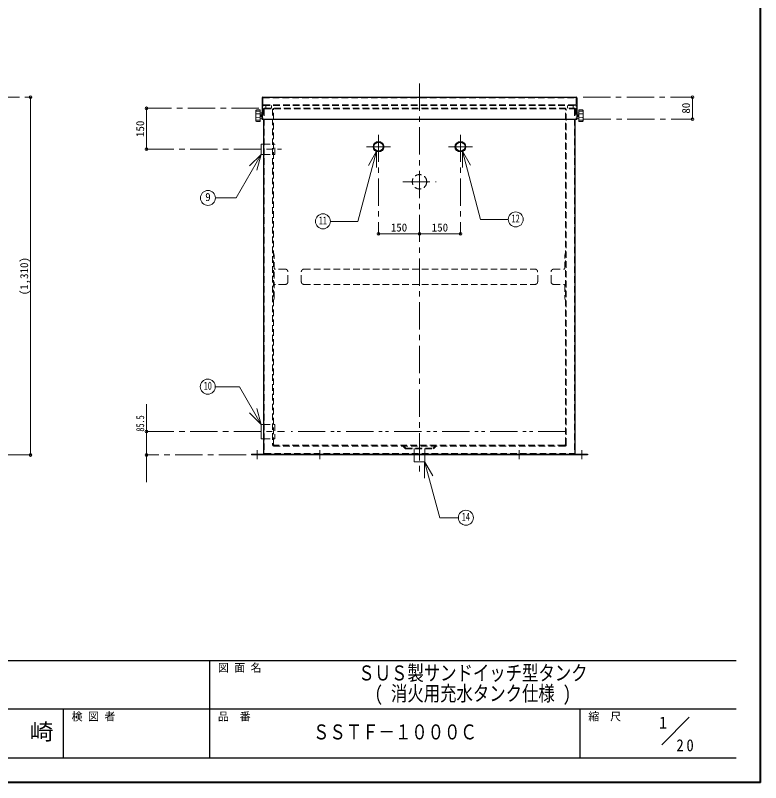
# Model space of a CAD drawing. Units: millimetres at full size, sheet at 1:20. Extents: x -4246 to 3854, y -2716 to 2904.
# Drawn here: x 1124 to 3854, y -2716 to 94 of the extents above; entities that cross this region are included whole.
import ezdxf
from ezdxf.enums import TextEntityAlignment as Align

# ---------------------------------------------------------------- set-up
doc = ezdxf.new("R2010")
doc.units = ezdxf.units.MM
doc.header["$LTSCALE"] = 20
doc.header["$PDMODE"] = 32
doc.header["$PDSIZE"] = 10
for name, pattern in [('CHAIN1', [8, 5, -1, 1, -1]), ('DASHED1', [1.8, 1.2, -0.6]), ('DOUBLE_CHAIN1', [8.8, 5, -1, 0.6, -0.6, 0.6, -1])]:
    doc.linetypes.add(name, pattern=pattern)
doc.layers.add('0-0', color=7, linetype='Continuous', lineweight=18)
doc.styles.add('ＭＳ ゴシック', font='')
doc.styles.get('ＭＳ ゴシック').set_extended_font_data('MS Gothic')

msp = doc.modelspace()

# ---------------------------------------------------------------- linework, layer by layer
at = {"layer": '0-0', "color": 1, "lineweight": 40}
for q in [(3854.4, 2903.83), (-4245.6, -2716.17)]:
    msp.add_line((3854.4, -2716.17), q, dxfattribs=at)
at = {"layer": '0-0', "color": 4, "linetype": 'CHAIN1', "lineweight": 9}
for p, q in [((2604.4, -156.17), (2604.4, -1590.67)), ((398.9, -206.17), (1179.4, -206.17)), ((3203.9, -206.17), (3604.4, -206.17)), ((2015.9, -246.67), (1604.4, -246.67)), ((3205.9, -286.17), (3604.4, -286.17)), ((2454.4, -343.17), (2454.4, -706.67)), ((2754.4, -343.17), (2754.4, -706.67)), ((2410.4, -387.17), (2498.4, -387.17)), ((2798.4, -387.17), (2710.4, -387.17)), ((1604.4, -396.67), (2099.4, -396.67)), ((2542.9, -515.67), (2665.9, -515.67)), ((1604.4, -1430.67), (2109.4, -1430.67)), ((444.4, -1516.17), (1179.4, -1516.17)), ((1969.4, -1516.17), (1604.4, -1516.17)), ((2009.4, -1498.17), (2009.4, -1531.17)), ((2239.4, -1498.17), (2239.4, -1531.17)), ((2969.4, -1498.17), (2969.4, -1531.17)), ((3199.4, -1498.17), (3199.4, -1531.17))]:
    msp.add_line(p, q, dxfattribs=at)
at = {"layer": '0-0', "color": 4, "lineweight": 9}
for p, q in [((1179.4, -1516.17), (1179.4, -206.17)), ((3604.4, -206.17), (3604.4, -286.17)), ((1604.4, -246.67), (1604.4, -396.67)), ((2454.4, -706.67), (2604.4, -706.67)), ((2604.4, -706.67), (2754.4, -706.67)), ((1604.4, -1330.67), (1604.4, -1616.17))]:
    msp.add_line(p, q, dxfattribs=at)
at = {"layer": '0-0', "color": 5, "lineweight": 25}
for p, q in [((2027.9, -208.17), (2027.9, -286.17)), ((2029.9, -206.17), (3178.9, -206.17)), ((3180.9, -208.17), (3180.9, -286.17)), ((2027.9, -286.17), (3180.9, -286.17)), ((2033.9, -1511.17), (2033.9, -286.17)), ((3174.9, -1511.17), (3174.9, -286.17)), ((1989.4, -1513.17), (1989.4, -1516.17))]:
    msp.add_line(p, q, dxfattribs=at)
at = {"layer": '0-0', "linetype": 'DASHED1'}
for p, q in [((2029.9, -209.17), (2029.9, -286.17)), ((2030.9, -208.17), (3177.9, -208.17)), ((3178.9, -209.17), (3178.9, -286.17)), ((2032.9, -236.67), (3175.9, -236.67)), ((2033.9, -248.67), (2033.9, -286.17)), ((3172.9, -233.67), (2035.9, -233.67)), ((2035.9, -246.67), (3172.9, -246.67)), ((2035.9, -249.67), (2035.9, -1510.17)), ((2036.9, -248.67), (3171.9, -248.67)), ((2041.9, -246.67), (2041.9, -236.67)), ((2066.4, -248.67), (2066.4, -1478.67)), ((2069.4, -1475.67), (2069.4, -246.67)), ((3139.4, -1475.67), (3139.4, -246.67)), ((3142.4, -1478.67), (3142.4, -248.67)), ((3166.9, -246.67), (3166.9, -236.67)), ((3172.9, -249.67), (3172.9, -1510.17)), ((3174.9, -248.67), (3174.9, -286.17)), ((2181.4, -835.67), (3027.4, -835.67)), ((2171.4, -881.67), (2171.4, -845.67)), ((3037.4, -881.67), (3037.4, -845.67)), ((2181.4, -891.67), (3027.4, -891.67)), ((3137.4, -1483.67), (2071.4, -1483.67)), ((3134.4, -1480.67), (2074.4, -1480.67)), ((2036.9, -1511.17), (3171.9, -1511.17)), ((2053.9, -1511.67), (2053.9, -1513.17)), ((2232.4, -1513.17), (2232.4, -1516.17)), ((2246.4, -1513.17), (2246.4, -1516.17)), ((2962.4, -1513.17), (2962.4, -1516.17)), ((2976.4, -1513.17), (2976.4, -1516.17)), ((3154.9, -1511.17), (3154.9, -1513.17))]:
    msp.add_line(p, q, dxfattribs=at)
at = {"layer": '0-0'}
for p, q in [((2019.88, -252.21), (2006.73, -252.63)), ((2020.4, -294.64), (2020.4, -252.71)), ((3188.4, -294.64), (3188.4, -252.71)), ((3188.91, -252.21), (3202.06, -252.63)), ((2004.4, -284.91), (2004.4, -262.44)), ((2004.41, -261.91), (2004.8, -254.53)), ((2020.4, -256.74), (2005.85, -257.22)), ((2020.4, -266.82), (2005.85, -266.33)), ((2020.4, -280.53), (2005.85, -281.01)), ((2025.94, -264.14), (2020.4, -263.67)), ((2023.15, -271.32), (2023.15, -276.02)), ((2023.77, -270.67), (2026.4, -270.67)), ((2023.77, -273.67), (2026.4, -273.67)), ((2023.77, -276.67), (2026.4, -276.67)), ((2026.4, -261.17), (2027.9, -261.17)), ((2026.4, -261.17), (2026.4, -286.17)), ((3182.4, -261.17), (3180.9, -261.17)), ((3185.02, -270.67), (3182.4, -270.67)), ((3185.02, -273.67), (3182.4, -273.67)), ((3185.02, -276.67), (3182.4, -276.67)), ((3182.86, -264.14), (3188.4, -263.67)), ((3185.65, -271.32), (3185.65, -276.02)), ((3188.4, -256.74), (3202.94, -257.22)), ((3188.4, -266.82), (3202.94, -266.33)), ((3188.4, -280.53), (3202.94, -281.01)), ((3204.38, -261.91), (3203.99, -254.53)), ((3204.4, -284.91), (3204.4, -262.44)), ((2004.41, -285.44), (2004.8, -292.82)), ((2020.4, -290.61), (2005.85, -290.12)), ((2019.88, -295.14), (2006.73, -294.71)), ((2025.94, -283.21), (2020.4, -283.67)), ((2026.4, -286.17), (2027.9, -286.17)), ((3182.86, -283.21), (3188.4, -283.67)), ((3188.4, -290.61), (3202.94, -290.12)), ((3188.91, -295.14), (3202.06, -294.71)), ((3204.38, -285.44), (3203.99, -292.82)), ((2024.53, -415.45), (1932.49, -574.88)), ((2024.53, -415.45), (1982.1, -457.88)), ((2024.53, -415.45), (2009, -473.41)), ((2024.4, -415.67), (2033.9, -415.67)), ((2447.25, -403.83), (2378.45, -660.58)), ((2447.25, -403.83), (2417.25, -455.79)), ((2447.25, -403.83), (2447.25, -463.83)), ((2761.46, -403.46), (2761.46, -463.46)), ((2761.46, -403.46), (2791.46, -455.42)), ((2761.46, -403.46), (2828.43, -653.41)), ((1856.87, -574.88), (1932.49, -574.88)), ((2378.45, -660.58), (2278.15, -660.58)), ((2929.4, -653.41), (2828.43, -653.41)), ((1856.34, -1266.06), (1944.66, -1266.06)), ((2024.41, -1404.19), (1944.66, -1266.06)), ((2024.41, -1404.19), (2008.88, -1346.23)), ((2024.41, -1404.19), (1981.98, -1361.76)), ((2024.4, -1404.17), (2033.9, -1404.17)), ((2585.4, -1516.17), (2585.4, -1540.67)), ((2623.4, -1516.17), (2623.4, -1540.67)), ((2585.4, -1540.67), (2623.4, -1540.67)), ((2623.33, -1540.58), (2653.33, -1592.54)), ((2623.33, -1540.58), (2623.33, -1600.58)), ((2623.33, -1540.58), (2678.35, -1745.91)), ((2746.83, -1745.91), (2678.35, -1745.91)), ((3491.95, -2577.19), (3592.97, -2476.17))]:
    msp.add_line(p, q, dxfattribs=at)
at = {"layer": '0-0', "color": 4, "linetype": 'DASHED1', "lineweight": 9}
for p, q in [((2061.9, -246.67), (2061.9, -236.67)), ((3146.9, -246.67), (3146.9, -236.67)), ((2033.9, -377.67), (2074.4, -377.67)), ((2074.4, -415.67), (2074.4, -377.67)), ((2033.9, -415.67), (2074.4, -415.67)), ((2069.4, -775.17), (2072.4, -785.17)), ((2072.4, -941.67), (2072.4, -785.67)), ((3139.4, -775.17), (3136.4, -785.17)), ((3136.4, -832.67), (3136.4, -785.67)), ((2112.4, -835.67), (2075.4, -835.67)), ((3096.4, -835.67), (3133.4, -835.67)), ((2122.4, -881.67), (2122.4, -845.67)), ((3086.4, -881.67), (3086.4, -845.67)), ((2112.4, -891.67), (2075.4, -891.67)), ((3096.4, -891.67), (3133.4, -891.67)), ((3136.4, -894.67), (3136.4, -941.67)), ((2069.4, -951.67), (2072.4, -941.67)), ((3139.4, -951.67), (3136.4, -941.67)), ((2033.9, -1404.17), (2074.4, -1404.17)), ((2074.4, -1404.17), (2074.4, -1457.17)), ((2033.9, -1457.17), (2074.4, -1457.17)), ((2544.4, -1480.67), (2554.4, -1490.67)), ((2664.4, -1480.67), (2654.4, -1490.67)), ((2665.64, -1483.67), (2655.64, -1493.67)), ((2002.4, -1513.17), (2002.4, -1516.17)), ((2016.4, -1513.17), (2016.4, -1516.17)), ((2554.4, -1490.67), (2654.4, -1490.67)), ((2585.4, -1516.17), (2585.4, -1490.67)), ((2623.4, -1516.17), (2623.4, -1490.67)), ((3192.4, -1513.17), (3192.4, -1516.17)), ((3206.4, -1513.17), (3206.4, -1516.17))]:
    msp.add_line(p, q, dxfattribs=at)
at = {"layer": '0-0', "color": 4, "linetype": 'DOUBLE_CHAIN1', "lineweight": 9}
msp.add_line((3139.4, -1430.67), (2134.4, -1430.67), dxfattribs=at)
at = {"layer": '0-0', "color": 6, "lineweight": 25}
for p, q in [((-4155.6, -2269.03), (3764.4, -2269.03)), ((1835.83, -2626.17), (1835.83, -2269.03)), ((3764.4, -2447.6), (-307.03, -2447.6)), ((1300.11, -2626.17), (1300.11, -2447.6)), ((3192.97, -2626.17), (3192.97, -2447.6)), ((3764.4, -2626.17), (-4155.6, -2626.17))]:
    msp.add_line(p, q, dxfattribs=at)
at = {"layer": '0-0'}
for points in [[(3182.4, -261.17), (3182.4, -286.17), (3180.9, -286.17)], [(2024.4, -415.67), (2024.4, -377.67), (2033.9, -377.67)], [(2024.4, -1404.17), (2024.4, -1457.17), (2033.9, -1457.17)]]:
    msp.add_lwpolyline(points, dxfattribs=at)
at = {"layer": '0-0', "color": 4, "linetype": 'DASHED1', "lineweight": 9}
msp.add_lwpolyline([(2543.15, -1483.67), (2553.15, -1493.67), (2655.64, -1493.67)], dxfattribs=at)
at = {"layer": '0-0', "color": 5, "lineweight": 25}
msp.add_lwpolyline([(1989.4, -1513.17), (3219.4, -1513.17), (3219.4, -1516.17), (1989.4, -1516.17)], dxfattribs=at)
for centre, radius in [((2454.4, -387.17), 19), ((2454.4, -387.17), 17), ((2754.4, -387.17), 19), ((2754.4, -387.17), 17)]:
    msp.add_circle(centre, radius, dxfattribs=at)
at = {"layer": '0-0', "color": 4, "linetype": 'DASHED1', "lineweight": 9}
msp.add_circle((2604.4, -515.67), 26.5, dxfattribs=at)
at = {"layer": '0-0'}
for centre in [(1829.37, -574.88), (2250.65, -660.58), (2956.9, -653.41), (1828.84, -1266.06), (2774.33, -1745.91)]:
    msp.add_circle(centre, 27.5, dxfattribs=at)
at = {"layer": '0-0', "color": 5, "lineweight": 25}
for centre, start, end in [((2029.9, -208.17), 90, 180), ((3178.9, -208.17), 0, 90), ((2035.9, -1511.17), 180, 270), ((3172.9, -1511.17), 270, 0)]:
    msp.add_arc(centre, 2, start, end, dxfattribs=at)
at = {"layer": '0-0', "linetype": 'DASHED1'}
for centre, radius, start, end in [((2030.9, -209.17), 1, 90, 180), ((3177.9, -209.17), 1, 0, 90), ((2035.9, -239.67), 6, 90, 180), ((2032.9, -239.67), 3, 90, 180), ((2035.9, -248.67), 2, 90, 180), ((2036.9, -249.67), 1, 90, 180), ((3171.9, -249.67), 1, 0, 90), ((3172.9, -239.67), 6, 0, 90), ((3172.9, -248.67), 2, 0, 90), ((3175.9, -239.67), 3, 0, 90), ((2181.4, -845.67), 10, 90, 180), ((3027.4, -845.67), 10, 0, 90), ((2181.4, -881.67), 10, 180, 270), ((3027.4, -881.67), 10, 270, 0), ((2071.4, -1478.67), 5, 180, 270), ((2074.4, -1475.67), 5, 180, 270), ((3134.4, -1475.67), 5, 270, 0), ((3137.4, -1478.67), 5, 270, 0), ((2036.9, -1510.17), 1, 180, 270), ((3171.9, -1510.17), 1, 270, 0)]:
    msp.add_arc(centre, radius, start, end, dxfattribs=at)
at = {"layer": '0-0'}
for centre, radius, start, end in [((2006.8, -254.63), 2, 91.84585, 176.98087), ((2007.47, -254.17), 2.07, 141.26695, 176.97243), ((2019.9, -252.71), 0.5, 0, 91.84585), ((3188.9, -252.71), 0.5, 88.15415, 180), ((3202, -254.63), 2, 3.01913, 88.15415), ((3201.33, -254.17), 2.07, 3.02757, 38.73305), ((2014.4, -262.44), 10, 176.98087, 180), ((2059.23, -273.67), 54.34, 172.70127, 187.29873), ((2005.83, -266.83), 0.5, 88.09085, 172.70127), ((2005.83, -280.51), 0.5, 187.29873, 271.90915), ((2015.35, -254.25), 9.96, 178.90936, 197.37998), ((2025.25, -272.17), 2.11, 134.62454, 225.37546), ((2024.71, -272.2), 1.79, 121.62812, 150.75937), ((2025.25, -275.17), 2.11, 134.62454, 225.37546), ((2024.71, -275.14), 1.79, 209.24063, 238.37188), ((2025.9, -264.63), 0.5, 0, 85.23636), ((3182.9, -264.63), 0.5, 94.76364, 180), ((3184.08, -272.2), 1.79, 29.24063, 58.37188), ((3183.54, -272.17), 2.11, 314.62454, 45.37546), ((3183.54, -275.17), 2.11, 314.62454, 45.37546), ((3184.08, -275.14), 1.79, 301.62812, 330.75937), ((3193.44, -254.25), 9.96, 342.62002, 1.09064), ((3202.96, -266.83), 0.5, 7.29873, 91.90915), ((3202.96, -280.51), 0.5, 268.09085, 352.70127), ((3149.56, -273.67), 54.34, 352.70127, 7.29873), ((3194.4, -262.44), 10, 0, 3.01913), ((2014.4, -284.91), 10, 180, 183.01913), ((2006.8, -292.71), 2, 183.01913, 268.15415), ((2015.35, -293.1), 9.96, 162.62002, 181.09064), ((2007.47, -293.18), 2.07, 183.02757, 218.73305), ((2019.9, -294.64), 0.5, 268.15415, 0), ((2025.9, -282.71), 0.5, 274.76364, 0), ((3182.9, -282.71), 0.5, 180, 265.23636), ((3188.9, -294.64), 0.5, 180, 271.84585), ((3202, -292.71), 2, 271.84585, 356.98087), ((3193.44, -293.1), 9.96, 358.90936, 17.37998), ((3201.33, -293.18), 2.07, 321.26695, 356.97243), ((3194.4, -284.91), 10, 356.98087, 0)]:
    msp.add_arc(centre, radius, start, end, dxfattribs=at)
at = {"layer": '0-0', "color": 4, "linetype": 'DASHED1', "lineweight": 9}
for centre, radius, start, end in [((2075.4, -832.67), 3, 180, 270), ((2112.4, -845.67), 10, 0, 90), ((3096.4, -845.67), 10, 90, 180), ((3133.4, -832.67), 3, 270, 0), ((2075.4, -894.67), 3, 90, 180), ((2112.4, -881.67), 10, 270, 0), ((3096.4, -881.67), 10, 180, 270), ((3133.4, -894.67), 3, 0, 90)]:
    msp.add_arc(centre, radius, start, end, dxfattribs=at)
at = {"layer": '0-0', "color": 1}
for p in [(1179.4, -206.17), (3604.4, -206.17), (1604.4, -246.67), (3604.4, -286.17), (1604.4, -396.67), (2454.4, -706.67), (2604.4, -706.67), (2754.4, -706.67), (1604.4, -1430.67), (1179.4, -1516.17), (1604.4, -1516.17)]:
    msp.add_point(p, dxfattribs=at)

# ---------------------------------------------------------------- texts
at = {"layer": '0-0', "style": 'ＭＳ ゴシック'}
for s, p in [('80', (3604.4, -266.17)), ('150', (1604.4, -351.67)), ('(1,310)', (1179.4, -931.17))]:
    msp.add_text(s, height=29.33, rotation=90, dxfattribs=at).set_placement(p, align=Align.BOTTOM_LEFT)
for s, height, p in [('9', 29.33, (1819.37, -594.88)), ('150', 29.33, (2499.4, -706.67)), ('150', 29.33, (2649.4, -706.67)), ('図 面 名', 29.33, (1865.83, -2319.03)), ('検 図 者', 29.33, (1330.11, -2497.6)), ('品\u3000番', 29.33, (1865.83, -2497.6)), ('縮\u3000尺', 29.33, (3222.97, -2497.6)), ('1', 43.99, (3481.79, -2531.22))]:
    msp.add_text(s, height=height, dxfattribs=at).set_placement(p, align=Align.BOTTOM_LEFT)
for s, height, width, p in [('11', 29.33, 0.75, (2235.65, -680.58)), ('12', 29.33, 0.75, (2941.9, -673.41)), ('10', 29.33, 0.75, (1813.84, -1286.06)), ('14', 29.33, 0.75, (2759.33, -1765.91)), ('ＳＵＳ製サンドイッチ型タンク', 54.99, 0.8, (2380.11, -2358.32)), ('( 消火用充水タンク仕様 )', 54.99, 0.8, (2440.11, -2433.32)), ('千\u3000崎', 58.65, 1.1, (1000.11, -2576.89)), ('ＳＳＴＦ－１０００Ｃ', 54.99, 0.8, (2214.4, -2574.39))]:
    msp.add_text(s, height=height, dxfattribs=dict(at, width=width)).set_placement(p, align=Align.BOTTOM_LEFT)
at = {"layer": '0-0', "style": 'ＭＳ ゴシック', "width": 0.75}
msp.add_text('85.5', height=29.33, rotation=90, dxfattribs=at).set_placement((1604.4, -1430.67), align=Align.BOTTOM_LEFT)
at = {"layer": '0-0', "insert": (3545.73, -2601.98), "char_height": 43.99, "attachment_point": 7, "style": 'ＭＳ ゴシック'}
msp.add_mtext('\\T1.36;\\W0.9;20', dxfattribs=at)

doc.saveas('drawing.dxf')
